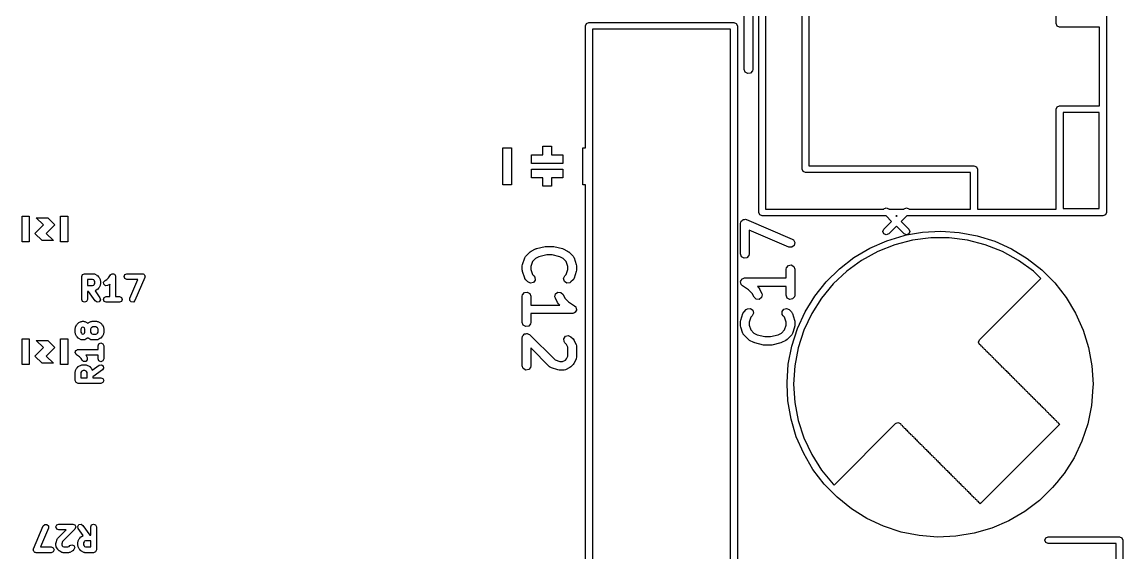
# Model space of a CAD drawing. Extents: x 99.7 to 144.3, y -109.9 to -50.
# Drawn here: x 125.05 to 144.34, y -80.37 to -71.07 of the extents above; entities that cross this region are included whole.
import ezdxf

# ---------------------------------------------------------------- set-up
doc = ezdxf.new("R2010")
doc.units = 0
doc.layers.add('BLACK', color=7, linetype='CONTINUOUS')

msp = doc.modelspace()

# ---------------------------------------------------------------- linework, layer by layer
at = {"layer": 'BLACK', "linetype": 'CONTINUOUS'}
for p, q in [((137.955, -74.41), (137.955, -61.79)), ((138.075, -61.85), (138.075, -74.35)), ((144.045, -61.79), (144.045, -74.41)), ((138.715, -73.65), (138.715, -62.55)), ((138.835, -62.61), (138.835, -73.59)), ((143.165, -71.1), (143.165, -65.1)), ((137.699, -71.902), (137.699, -70.961)), ((137.849, -70.886), (137.849, -71.902)), ((134.92, -71.14), (134.938, -71.0976)), ((134.92, -73.275), (134.92, -71.14)), ((134.938, -71.0976), (134.98, -71.08)), ((134.98, -71.08), (137.52, -71.08)), ((137.52, -71.08), (137.562, -71.0976)), ((137.562, -71.0976), (137.58, -71.14)), ((137.58, -71.14), (137.58, -91.46)), ((143.183, -71.1424), (143.165, -71.1)), ((143.225, -71.16), (143.183, -71.1424)), ((143.925, -71.16), (143.225, -71.16)), ((143.925, -72.54), (143.925, -71.16)), ((135.04, -71.2), (135.04, -91.4)), ((137.46, -71.2), (135.04, -71.2)), ((137.46, -91.4), (137.46, -71.2)), ((137.717, -71.9502), (137.699, -71.902)), ((137.844, -71.9277), (137.812, -71.967)), ((137.849, -71.902), (137.844, -71.9277)), ((137.761, -71.9759), (137.717, -71.9502)), ((137.812, -71.967), (137.761, -71.9759)), ((143.165, -72.6), (143.183, -72.5576)), ((143.165, -74.35), (143.165, -72.6)), ((143.183, -72.5576), (143.225, -72.54)), ((143.225, -72.54), (143.925, -72.54)), ((143.285, -72.66), (143.285, -74.34)), ((143.915, -72.66), (143.285, -72.66)), ((143.915, -74.34), (143.915, -72.66)), ((133.475, -73.925), (133.475, -73.275)), ((133.475, -73.275), (133.625, -73.275)), ((133.625, -73.275), (133.625, -73.925)), ((134.175, -73.4), (134.175, -73.25)), ((134.175, -73.25), (134.325, -73.25)), ((134.325, -73.25), (134.325, -73.4)), ((134.875, -73.925), (134.875, -73.275)), ((134.875, -73.275), (134.92, -73.275)), ((133.975, -73.55), (133.975, -73.4)), ((133.975, -73.4), (134.175, -73.4)), ((134.325, -73.4), (134.525, -73.4)), ((134.525, -73.4), (134.525, -73.55)), ((134.525, -73.55), (133.975, -73.55)), ((133.975, -73.8), (133.975, -73.65)), ((133.975, -73.65), (134.525, -73.65)), ((134.525, -73.65), (134.525, -73.8)), ((138.733, -73.6924), (138.715, -73.65)), ((138.835, -73.59), (141.725, -73.59)), ((141.725, -73.59), (141.767, -73.6076)), ((141.767, -73.6076), (141.785, -73.65)), ((141.785, -73.65), (141.785, -74.35)), ((134.175, -73.8), (133.975, -73.8)), ((134.175, -73.95), (134.175, -73.8)), ((134.525, -73.8), (134.325, -73.8)), ((134.325, -73.8), (134.325, -73.95)), ((138.775, -73.71), (138.733, -73.6924)), ((141.665, -73.71), (138.775, -73.71)), ((141.665, -74.35), (141.665, -73.71)), ((133.625, -73.925), (133.475, -73.925)), ((134.325, -73.95), (134.175, -73.95)), ((134.92, -73.925), (134.875, -73.925)), ((134.92, -88.775), (134.92, -73.925)), ((137.973, -74.4524), (137.955, -74.41)), ((138.075, -74.35), (140.146, -74.35)), ((140.146, -74.35), (140.147, -74.3471)), ((140.147, -74.3471), (140.189, -74.3295)), ((140.189, -74.3295), (140.232, -74.3471)), ((140.232, -74.3471), (140.235, -74.35)), ((140.235, -74.35), (140.498, -74.35)), ((140.498, -74.35), (140.501, -74.3471)), ((140.501, -74.3471), (140.543, -74.3295)), ((140.543, -74.3295), (140.585, -74.3471)), ((140.585, -74.3471), (140.587, -74.35)), ((140.587, -74.35), (141.665, -74.35)), ((141.785, -74.35), (143.165, -74.35)), ((143.285, -74.34), (143.915, -74.34)), ((144.045, -74.41), (144.027, -74.4524)), ((125.05, -74.925), (125.05, -74.475)), ((125.05, -74.475), (125.175, -74.475)), ((125.175, -74.475), (125.175, -74.925)), ((125.275, -74.775), (125.425, -74.625)), ((125.425, -74.625), (125.3, -74.5)), ((125.3, -74.5), (125.5, -74.5)), ((125.625, -74.625), (125.475, -74.775)), ((125.5, -74.5), (125.625, -74.625)), ((125.725, -74.925), (125.725, -74.475)), ((125.725, -74.475), (125.85, -74.475)), ((125.85, -74.475), (125.85, -74.925)), ((137.637, -74.6024), (137.641, -74.5767)), ((137.637, -75.1357), (137.637, -74.6024)), ((137.641, -74.5767), (137.647, -74.5699)), ((137.647, -74.5699), (137.649, -74.5613)), ((137.649, -74.5613), (137.663, -74.5508)), ((137.663, -74.5508), (137.674, -74.5374)), ((137.674, -74.5374), (137.683, -74.5359)), ((137.683, -74.5359), (137.69, -74.5306)), ((137.69, -74.5306), (137.708, -74.5316)), ((137.708, -74.5316), (137.725, -74.5285)), ((137.725, -74.5285), (137.733, -74.533)), ((137.733, -74.533), (137.741, -74.5334)), ((137.741, -74.5334), (138.541, -74.8763)), ((138.015, -74.47), (137.973, -74.4524)), ((140.185, -74.47), (138.015, -74.47)), ((140.147, -74.7006), (140.281, -74.5663)), ((140.281, -74.5663), (140.185, -74.47)), ((140.355, -74.47), (140.366, -74.4814)), ((140.378, -74.47), (140.355, -74.47)), ((140.366, -74.4814), (140.378, -74.47)), ((140.547, -74.47), (140.451, -74.5663)), ((140.451, -74.5663), (140.585, -74.7006)), ((143.985, -74.47), (140.547, -74.47)), ((144.027, -74.4524), (143.985, -74.47)), ((125.4, -74.9), (125.275, -74.775)), ((125.475, -74.775), (125.6, -74.9)), ((138.482, -75.0142), (137.787, -74.7161)), ((137.787, -74.7161), (137.787, -75.1357)), ((140.129, -74.743), (140.147, -74.7006)), ((140.147, -74.7855), (140.129, -74.743)), ((140.189, -74.803), (140.147, -74.7855)), ((140.232, -74.7855), (140.189, -74.803)), ((140.196, -74.9038), (140.504, -74.8098)), ((140.366, -74.6511), (140.232, -74.7855)), ((140.501, -74.7855), (140.366, -74.6511)), ((140.543, -74.8029), (140.501, -74.7855)), ((140.504, -74.8098), (140.543, -74.8029)), ((140.544, -74.8028), (140.822, -74.7535)), ((140.585, -74.7855), (140.544, -74.8028)), ((140.585, -74.7006), (140.603, -74.743)), ((140.603, -74.743), (140.585, -74.7855)), ((140.822, -74.7535), (141.144, -74.7358)), ((141.144, -74.7358), (141.466, -74.7569)), ((141.466, -74.7569), (141.783, -74.8165)), ((141.783, -74.8165), (142.09, -74.9137)), ((125.175, -74.925), (125.05, -74.925)), ((125.6, -74.9), (125.4, -74.9)), ((125.85, -74.925), (125.725, -74.925)), ((134.06, -75.0427), (134.213, -75.0046)), ((134.213, -75.0046), (134.228, -75.0036)), ((134.228, -75.0036), (134.231, -75.0024)), ((134.231, -75.0024), (134.345, -75.0024)), ((134.345, -75.0024), (134.36, -75.005)), ((134.36, -75.005), (134.363, -75.0046)), ((134.363, -75.0046), (134.516, -75.0427)), ((138.534, -75.017), (138.482, -75.0142)), ((138.575, -74.9863), (138.534, -75.017)), ((138.541, -74.8763), (138.563, -74.8906)), ((138.563, -74.8906), (138.586, -74.9364)), ((138.586, -74.9364), (138.575, -74.9863)), ((139.901, -75.0342), (140.196, -74.9038)), ((140.337, -74.9762), (140.038, -75.0948)), ((140.649, -74.8961), (140.337, -74.9762)), ((140.969, -74.8557), (140.649, -74.8961)), ((141.291, -74.8557), (140.969, -74.8557)), ((141.61, -74.8961), (141.291, -74.8557)), ((141.922, -74.9762), (141.61, -74.8961)), ((142.222, -75.0948), (141.922, -74.9762)), ((142.09, -74.9137), (142.384, -75.0472)), ((133.817, -75.3203), (133.855, -75.206)), ((133.855, -75.206), (133.867, -75.1831)), ((133.867, -75.1831), (133.871, -75.1808)), ((133.871, -75.1808), (133.873, -75.1767)), ((133.873, -75.1767), (133.949, -75.1005)), ((133.949, -75.1005), (133.968, -75.0877)), ((133.968, -75.0877), (133.969, -75.0865)), ((133.969, -75.0865), (134.045, -75.0484)), ((134.045, -75.0484), (134.057, -75.0447)), ((134.105, -75.1862), (134.047, -75.2152)), ((134.057, -75.0447), (134.06, -75.0427)), ((134.24, -75.1524), (134.105, -75.1862)), ((134.336, -75.1524), (134.24, -75.1524)), ((134.471, -75.1862), (134.336, -75.1524)), ((134.529, -75.2152), (134.471, -75.1862)), ((134.516, -75.0427), (134.528, -75.048)), ((134.528, -75.048), (134.531, -75.0484)), ((134.531, -75.0484), (134.607, -75.0865)), ((134.607, -75.0865), (134.625, -75.0998)), ((134.625, -75.0998), (134.627, -75.1005)), ((134.627, -75.1005), (134.703, -75.1767)), ((134.703, -75.1767), (134.718, -75.1981)), ((134.718, -75.1981), (134.718, -75.2025)), ((134.718, -75.2025), (134.721, -75.206)), ((134.721, -75.206), (134.759, -75.3203)), ((137.654, -75.1839), (137.637, -75.1357)), ((137.699, -75.2096), (137.654, -75.1839)), ((137.749, -75.2007), (137.699, -75.2096)), ((137.782, -75.1614), (137.749, -75.2007)), ((137.787, -75.1357), (137.782, -75.1614)), ((139.368, -75.3962), (139.623, -75.1992)), ((139.623, -75.1992), (139.901, -75.0342)), ((140.038, -75.0948), (139.755, -75.25)), ((142.504, -75.25), (142.222, -75.0948)), ((142.384, -75.0472), (142.659, -75.2151)), ((133.813, -75.344), (133.817, -75.322)), ((133.813, -75.4202), (133.813, -75.344)), ((133.817, -75.322), (133.817, -75.3203)), ((133.992, -75.2703), (133.963, -75.3562)), ((133.963, -75.3562), (133.963, -75.4081)), ((134.047, -75.2152), (133.992, -75.2703)), ((134.584, -75.2703), (134.529, -75.2152)), ((134.613, -75.3562), (134.584, -75.2703)), ((134.613, -75.4081), (134.613, -75.3562)), ((134.759, -75.3203), (134.763, -75.3425)), ((134.763, -75.3425), (134.763, -75.344)), ((134.763, -75.344), (134.763, -75.4202)), ((138.437, -75.4024), (138.441, -75.3767)), ((138.437, -75.556), (138.437, -75.4024)), ((138.441, -75.3767), (138.474, -75.3374)), ((138.474, -75.3374), (138.525, -75.3285)), ((138.525, -75.3285), (138.569, -75.3542)), ((138.569, -75.3542), (138.587, -75.4024)), ((138.587, -75.4024), (138.587, -75.8595)), ((139.138, -75.6225), (139.368, -75.3962)), ((139.755, -75.25), (139.495, -75.4393)), ((142.765, -75.4393), (142.504, -75.25)), ((142.659, -75.2151), (142.913, -75.4148)), ((126.095, -75.531), (126.11, -75.4956)), ((126.095, -75.931), (126.095, -75.531)), ((126.11, -75.4956), (126.145, -75.481)), ((126.145, -75.481), (126.298, -75.481)), ((126.195, -75.581), (126.195, -75.6905)), ((126.286, -75.581), (126.195, -75.581)), ((126.306, -75.5911), (126.286, -75.581)), ((126.298, -75.481), (126.308, -75.4854)), ((126.314, -75.5987), (126.306, -75.5911)), ((126.308, -75.4854), (126.32, -75.4862)), ((126.32, -75.4862), (126.358, -75.5053)), ((126.358, -75.5053), (126.363, -75.5115)), ((126.363, -75.5115), (126.371, -75.5146)), ((126.371, -75.5146), (126.39, -75.5337)), ((126.39, -75.5337), (126.393, -75.5413)), ((126.393, -75.5413), (126.399, -75.5467)), ((126.399, -75.5467), (126.419, -75.5848)), ((126.419, -75.5848), (126.419, -75.5964)), ((126.419, -75.5964), (126.424, -75.6071)), ((126.504, -75.6005), (126.535, -75.5851)), ((126.535, -75.5851), (126.564, -75.5562)), ((126.564, -75.5562), (126.599, -75.5032)), ((126.599, -75.5032), (126.603, -75.5004)), ((126.603, -75.5004), (126.605, -75.4956)), ((126.605, -75.4956), (126.619, -75.49)), ((126.619, -75.49), (126.631, -75.4819)), ((126.631, -75.4819), (126.636, -75.4829)), ((126.636, -75.4829), (126.64, -75.481)), ((126.64, -75.481), (126.654, -75.4865)), ((126.654, -75.4865), (126.668, -75.4893)), ((126.668, -75.4893), (126.671, -75.4936)), ((126.671, -75.4936), (126.676, -75.4956)), ((126.676, -75.4956), (126.681, -75.509)), ((126.681, -75.509), (126.69, -75.5211)), ((126.69, -75.5211), (126.689, -75.5262)), ((126.689, -75.5262), (126.69, -75.531)), ((126.69, -75.531), (126.69, -75.881)), ((126.838, -75.531), (126.853, -75.4956)), ((126.853, -75.5663), (126.838, -75.531)), ((126.853, -75.4956), (126.888, -75.481)), ((126.888, -75.581), (126.853, -75.5663)), ((126.888, -75.481), (127.155, -75.481)), ((127.079, -75.581), (126.888, -75.581)), ((126.937, -75.9113), (127.079, -75.581)), ((127.201, -75.5506), (127.029, -75.9506)), ((127.155, -75.481), (127.164, -75.4849)), ((127.164, -75.4849), (127.174, -75.485)), ((127.174, -75.485), (127.181, -75.4919)), ((127.181, -75.4919), (127.19, -75.4956)), ((127.19, -75.4956), (127.194, -75.5051)), ((127.194, -75.5051), (127.201, -75.5124)), ((127.201, -75.5124), (127.201, -75.522)), ((127.201, -75.522), (127.205, -75.531)), ((127.205, -75.531), (127.201, -75.5404)), ((127.201, -75.5404), (127.201, -75.5506)), ((133.814, -75.4218), (133.813, -75.4202)), ((133.817, -75.444), (133.814, -75.4218)), ((133.855, -75.5582), (133.817, -75.444)), ((133.858, -75.5618), (133.855, -75.5582)), ((133.858, -75.5662), (133.858, -75.5618)), ((133.873, -75.5876), (133.858, -75.5662)), ((133.911, -75.6257), (133.873, -75.5876)), ((133.963, -75.4081), (133.992, -75.494)), ((133.992, -75.494), (134.017, -75.5196)), ((134.037, -75.592), (134.007, -75.6341)), ((134.017, -75.5196), (134.032, -75.5409)), ((134.032, -75.5409), (134.037, -75.592)), ((134.537, -75.5661), (134.559, -75.5196)), ((134.55, -75.6156), (134.537, -75.5661)), ((134.559, -75.5196), (134.584, -75.494)), ((134.584, -75.494), (134.613, -75.4081)), ((134.703, -75.5876), (134.665, -75.6257)), ((134.705, -75.5835), (134.703, -75.5876)), ((134.709, -75.5811), (134.705, -75.5835)), ((134.721, -75.5582), (134.709, -75.5811)), ((134.759, -75.444), (134.721, -75.5582)), ((134.763, -75.4202), (134.759, -75.4423)), ((134.759, -75.4423), (134.759, -75.444)), ((137.649, -75.5991), (137.658, -75.5791)), ((137.658, -75.5791), (137.662, -75.5772)), ((137.662, -75.5772), (137.664, -75.5735)), ((137.664, -75.5735), (137.684, -75.5661)), ((137.684, -75.5661), (137.704, -75.5564)), ((137.704, -75.5564), (137.708, -75.5574)), ((137.708, -75.5574), (137.712, -75.556)), ((137.712, -75.556), (138.437, -75.556)), ((139.495, -75.4393), (139.26, -75.6598)), ((141.823, -76.6379), (142.897, -75.5636)), ((142.897, -75.5636), (142.765, -75.4393)), ((142.913, -75.4148), (143.14, -75.6434)), ((126.195, -75.6905), (126.286, -75.6905)), ((126.286, -75.6905), (126.306, -75.6803)), ((126.306, -75.6803), (126.314, -75.6728)), ((126.324, -75.6189), (126.314, -75.5987)), ((126.314, -75.6728), (126.324, -75.6525)), ((126.324, -75.6525), (126.324, -75.6189)), ((126.358, -75.7661), (126.329, -75.7804)), ((126.329, -75.7804), (126.415, -75.9023)), ((126.363, -75.7599), (126.358, -75.7661)), ((126.371, -75.7568), (126.363, -75.7599)), ((126.39, -75.7377), (126.371, -75.7568)), ((126.393, -75.7301), (126.39, -75.7377)), ((126.399, -75.7247), (126.393, -75.7301)), ((126.419, -75.6866), (126.399, -75.7247)), ((126.424, -75.6643), (126.419, -75.675)), ((126.419, -75.675), (126.419, -75.6866)), ((126.424, -75.6071), (126.424, -75.6643)), ((126.479, -75.6294), (126.504, -75.6005)), ((126.481, -75.6676), (126.479, -75.6294)), ((126.51, -75.6927), (126.481, -75.6676)), ((126.549, -75.69), (126.51, -75.6927)), ((126.587, -75.6709), (126.549, -75.69)), ((126.59, -75.6665), (126.587, -75.6709)), ((126.59, -75.881), (126.59, -75.6665)), ((133.958, -75.6473), (133.911, -75.6257)), ((134.007, -75.6341), (133.958, -75.6473)), ((134.592, -75.6451), (134.55, -75.6156)), ((134.644, -75.6406), (134.592, -75.6451)), ((134.665, -75.6257), (134.644, -75.6406)), ((137.637, -75.6261), (137.639, -75.6222)), ((137.643, -75.647), (137.637, -75.6261)), ((137.638, -75.6179), (137.649, -75.5991)), ((137.639, -75.6222), (137.638, -75.6179)), ((137.647, -75.6685), (137.643, -75.647)), ((137.65, -75.6712), (137.647, -75.6685)), ((137.651, -75.6754), (137.65, -75.6712)), ((137.67, -75.6934), (137.651, -75.6754)), ((137.778, -75.7654), (137.67, -75.6934)), ((137.841, -75.8278), (137.778, -75.7654)), ((138.437, -75.706), (137.931, -75.706)), ((137.931, -75.706), (137.955, -75.7303)), ((137.955, -75.7303), (137.968, -75.7487)), ((137.968, -75.7487), (137.969, -75.7498)), ((137.969, -75.7498), (138.008, -75.826)), ((138.437, -75.8595), (138.437, -75.706)), ((138.937, -75.8747), (139.138, -75.6225)), ((139.26, -75.6598), (139.055, -75.908)), ((143.14, -75.6434), (143.338, -75.8978)), ((126.11, -75.9663), (126.095, -75.931)), ((126.145, -75.981), (126.11, -75.9663)), ((126.181, -75.9663), (126.145, -75.981)), ((126.195, -75.931), (126.181, -75.9663)), ((126.214, -75.7905), (126.195, -75.7905)), ((126.195, -75.7905), (126.195, -75.931)), ((126.333, -75.9596), (126.214, -75.7905)), ((126.365, -75.9802), (126.333, -75.9596)), ((126.402, -75.9719), (126.365, -75.9802)), ((126.423, -75.9396), (126.402, -75.9719)), ((126.415, -75.9023), (126.423, -75.9396)), ((126.476, -75.931), (126.491, -75.8956)), ((126.491, -75.9663), (126.476, -75.931)), ((126.491, -75.8956), (126.526, -75.881)), ((126.526, -75.981), (126.491, -75.9663)), ((126.526, -75.881), (126.59, -75.881)), ((126.755, -75.981), (126.526, -75.981)), ((126.69, -75.881), (126.755, -75.881)), ((126.755, -75.881), (126.79, -75.8956)), ((126.79, -75.9663), (126.755, -75.981)), ((126.79, -75.8956), (126.805, -75.931)), ((126.805, -75.931), (126.79, -75.9663)), ((126.937, -75.9495), (126.937, -75.9113)), ((126.964, -75.9769), (126.937, -75.9495)), ((127.002, -75.9774), (126.964, -75.9769)), ((127.029, -75.9506), (127.002, -75.9774)), ((133.813, -75.8774), (133.818, -75.8517)), ((133.813, -76.3345), (133.813, -75.8774)), ((133.818, -75.8517), (133.851, -75.8124)), ((133.851, -75.8124), (133.901, -75.8035)), ((133.901, -75.8035), (133.946, -75.8292)), ((133.946, -75.8292), (133.963, -75.8774)), ((133.963, -75.8774), (133.963, -76.031)), ((134.385, -75.886), (134.397, -75.8361)), ((134.392, -75.9109), (134.385, -75.886)), ((134.431, -75.9871), (134.392, -75.9109)), ((134.397, -75.8361), (134.438, -75.8055)), ((134.438, -75.8055), (134.489, -75.8086)), ((134.489, -75.8086), (134.527, -75.8438)), ((134.527, -75.8438), (134.559, -75.9091)), ((134.559, -75.9091), (134.622, -75.9715)), ((134.622, -75.9715), (134.73, -76.0435)), ((137.873, -75.8931), (137.841, -75.8278)), ((137.911, -75.9283), (137.873, -75.8931)), ((137.962, -75.9314), (137.911, -75.9283)), ((138.003, -75.9008), (137.962, -75.9314)), ((138.015, -75.8509), (138.003, -75.9008)), ((138.008, -75.826), (138.015, -75.8509)), ((138.454, -75.9077), (138.437, -75.8595)), ((138.499, -75.9334), (138.454, -75.9077)), ((138.549, -75.9245), (138.499, -75.9334)), ((138.582, -75.8852), (138.549, -75.9245)), ((138.587, -75.8595), (138.582, -75.8852)), ((138.768, -76.1493), (138.937, -75.8747)), ((139.055, -75.908), (138.882, -76.18)), ((143.338, -75.8978), (143.505, -76.1741)), ((133.963, -76.031), (134.469, -76.031)), ((134.432, -75.9882), (134.431, -75.9871)), ((134.445, -76.0066), (134.432, -75.9882)), ((134.469, -76.031), (134.445, -76.0066)), ((134.716, -76.1708), (134.696, -76.1805)), ((134.736, -76.1634), (134.716, -76.1708)), ((134.73, -76.0435), (134.749, -76.0615)), ((134.738, -76.1597), (134.736, -76.1634)), ((134.742, -76.1578), (134.738, -76.1597)), ((134.751, -76.1378), (134.742, -76.1578)), ((134.749, -76.0615), (134.75, -76.0657)), ((134.75, -76.0657), (134.753, -76.0685)), ((134.762, -76.119), (134.751, -76.1378)), ((134.753, -76.0685), (134.757, -76.0899)), ((134.757, -76.0899), (134.763, -76.1108)), ((134.763, -76.1108), (134.761, -76.1147)), ((134.761, -76.1147), (134.762, -76.119)), ((137.679, -76.1787), (137.691, -76.1558)), ((137.691, -76.1558), (137.695, -76.1534)), ((137.695, -76.1534), (137.697, -76.1493)), ((137.697, -76.1493), (137.735, -76.1113)), ((137.735, -76.1113), (137.756, -76.0963)), ((137.756, -76.0963), (137.808, -76.0918)), ((137.808, -76.0918), (137.85, -76.1213)), ((137.863, -76.1708), (137.841, -76.2173)), ((137.85, -76.1213), (137.863, -76.1708)), ((138.363, -76.1449), (138.393, -76.1028)), ((138.368, -76.196), (138.363, -76.1449)), ((138.393, -76.1028), (138.442, -76.0896)), ((138.442, -76.0896), (138.489, -76.1113)), ((138.489, -76.1113), (138.527, -76.1493)), ((138.527, -76.1493), (138.542, -76.1707)), ((138.542, -76.1707), (138.542, -76.1752)), ((138.542, -76.1752), (138.545, -76.1787)), ((138.633, -76.4422), (138.768, -76.1493)), ((143.505, -76.1741), (143.637, -76.4684)), ((126.011, -76.3746), (126.015, -76.367)), ((126.015, -76.367), (126.034, -76.348)), ((126.034, -76.348), (126.041, -76.3448)), ((126.041, -76.3448), (126.047, -76.3386)), ((126.047, -76.3386), (126.085, -76.3196)), ((126.085, -76.3196), (126.096, -76.3187)), ((126.096, -76.3187), (126.107, -76.3143)), ((126.107, -76.3143), (126.126, -76.3143)), ((126.126, -76.3143), (126.137, -76.3187)), ((126.137, -76.3187), (126.149, -76.3196)), ((126.149, -76.3196), (126.187, -76.3386)), ((126.187, -76.3386), (126.192, -76.3448)), ((126.192, -76.3448), (126.2, -76.348)), ((126.2, -76.348), (126.202, -76.3507)), ((126.202, -76.3507), (126.205, -76.348)), ((126.205, -76.348), (126.213, -76.3448)), ((126.213, -76.3448), (126.218, -76.3386)), ((126.218, -76.3386), (126.256, -76.3196)), ((126.256, -76.3196), (126.268, -76.3187)), ((126.268, -76.3187), (126.279, -76.3143)), ((126.279, -76.3143), (126.355, -76.3143)), ((126.355, -76.3143), (126.366, -76.3187)), ((126.366, -76.3187), (126.377, -76.3196)), ((126.377, -76.3196), (126.415, -76.3386)), ((126.415, -76.3386), (126.421, -76.3448)), ((126.421, -76.3448), (126.428, -76.348)), ((126.428, -76.348), (126.447, -76.367)), ((126.447, -76.367), (126.45, -76.3746)), ((133.831, -76.3827), (133.813, -76.3345)), ((133.959, -76.3602), (133.926, -76.3995)), ((133.963, -76.3345), (133.959, -76.3602)), ((134.688, -76.181), (133.963, -76.181)), ((133.963, -76.181), (133.963, -76.3345)), ((134.692, -76.1795), (134.688, -76.181)), ((134.696, -76.1805), (134.692, -76.1795)), ((137.637, -76.3167), (137.641, -76.2946)), ((137.637, -76.3929), (137.637, -76.3167)), ((137.641, -76.2929), (137.679, -76.1787)), ((137.641, -76.2946), (137.641, -76.2929)), ((137.816, -76.2429), (137.787, -76.3288)), ((137.787, -76.3288), (137.787, -76.3807)), ((137.841, -76.2173), (137.816, -76.2429)), ((138.383, -76.2173), (138.368, -76.196)), ((138.408, -76.2429), (138.383, -76.2173)), ((138.437, -76.3288), (138.408, -76.2429)), ((138.437, -76.3807), (138.437, -76.3288)), ((138.545, -76.1787), (138.583, -76.2929)), ((138.583, -76.2929), (138.586, -76.3151)), ((138.586, -76.3151), (138.587, -76.3167)), ((138.587, -76.3167), (138.587, -76.3929)), ((138.882, -76.18), (138.745, -76.4715)), ((125.981, -76.4405), (125.985, -76.4297)), ((125.981, -76.5167), (125.981, -76.4405)), ((125.985, -76.5274), (125.981, -76.5167)), ((125.985, -76.4297), (125.986, -76.4181)), ((125.986, -76.539), (125.985, -76.5274)), ((125.986, -76.4181), (126.005, -76.38)), ((126.005, -76.5771), (125.986, -76.539)), ((126.005, -76.38), (126.011, -76.3746)), ((126.091, -76.432), (126.081, -76.4523)), ((126.081, -76.4523), (126.081, -76.5049)), ((126.081, -76.5049), (126.091, -76.5251)), ((126.099, -76.4244), (126.091, -76.432)), ((126.091, -76.5251), (126.099, -76.5327)), ((126.117, -76.4154), (126.099, -76.4244)), ((126.099, -76.5327), (126.117, -76.5417)), ((126.135, -76.4244), (126.117, -76.4154)), ((126.117, -76.5417), (126.135, -76.5327)), ((126.142, -76.432), (126.135, -76.4244)), ((126.135, -76.5327), (126.142, -76.5251)), ((126.152, -76.4523), (126.142, -76.432)), ((126.142, -76.5251), (126.152, -76.5049)), ((126.152, -76.5049), (126.152, -76.4523)), ((126.263, -76.432), (126.252, -76.4523)), ((126.252, -76.4523), (126.252, -76.5049)), ((126.252, -76.5049), (126.263, -76.5251)), ((126.27, -76.4244), (126.263, -76.432)), ((126.263, -76.5251), (126.27, -76.5327)), ((126.29, -76.4143), (126.27, -76.4244)), ((126.27, -76.5327), (126.29, -76.5429)), ((126.343, -76.4143), (126.29, -76.4143)), ((126.29, -76.5429), (126.343, -76.5429)), ((126.363, -76.4244), (126.343, -76.4143)), ((126.343, -76.5429), (126.363, -76.5327)), ((126.371, -76.432), (126.363, -76.4244)), ((126.363, -76.5327), (126.371, -76.5251)), ((126.381, -76.4523), (126.371, -76.432)), ((126.371, -76.5251), (126.381, -76.5049)), ((126.381, -76.5049), (126.381, -76.4523)), ((126.45, -76.3746), (126.457, -76.38)), ((126.457, -76.38), (126.476, -76.4181)), ((126.476, -76.539), (126.457, -76.5771)), ((126.476, -76.4181), (126.476, -76.4297)), ((126.476, -76.4297), (126.481, -76.4405)), ((126.481, -76.5167), (126.476, -76.5274)), ((126.476, -76.5274), (126.476, -76.539)), ((126.481, -76.4405), (126.481, -76.5167)), ((133.818, -76.5755), (133.832, -76.5582)), ((133.875, -76.4084), (133.831, -76.3827)), ((133.832, -76.5582), (133.845, -76.5398)), ((133.845, -76.5398), (133.848, -76.5389)), ((133.848, -76.5389), (133.851, -76.5362)), ((133.851, -76.5362), (133.873, -76.5323)), ((133.873, -76.5323), (133.895, -76.5265)), ((133.926, -76.3995), (133.875, -76.4084)), ((133.895, -76.5265), (133.898, -76.5279)), ((133.898, -76.5279), (133.901, -76.5273)), ((133.901, -76.5273), (133.921, -76.5386)), ((133.921, -76.5386), (133.941, -76.5482)), ((133.941, -76.5482), (134.386, -76.9928)), ((137.637, -76.3944), (137.637, -76.3929)), ((137.641, -76.4166), (137.637, -76.3944)), ((137.679, -76.5309), (137.641, -76.4166)), ((137.682, -76.5344), (137.679, -76.5309)), ((137.682, -76.5388), (137.682, -76.5344)), ((137.697, -76.5602), (137.682, -76.5388)), ((137.773, -76.6364), (137.697, -76.5602)), ((137.787, -76.3807), (137.816, -76.4666)), ((137.816, -76.4666), (137.871, -76.5217)), ((137.871, -76.5217), (137.929, -76.5507)), ((137.929, -76.5507), (138.064, -76.5845)), ((138.16, -76.5845), (138.295, -76.5507)), ((138.295, -76.5507), (138.353, -76.5217)), ((138.353, -76.5217), (138.408, -76.4666)), ((138.408, -76.4666), (138.437, -76.3807)), ((138.527, -76.5602), (138.451, -76.6364)), ((138.529, -76.5561), (138.527, -76.5602)), ((138.533, -76.5538), (138.529, -76.5561)), ((138.545, -76.5309), (138.533, -76.5538)), ((138.534, -76.7493), (138.633, -76.4422)), ((138.583, -76.4166), (138.545, -76.5309)), ((138.587, -76.3929), (138.583, -76.4149)), ((138.583, -76.4149), (138.583, -76.4166)), ((138.745, -76.4715), (138.645, -76.7778)), ((143.637, -76.4684), (143.732, -76.7765)), ((125.05, -77.075), (125.05, -76.625)), ((125.05, -76.625), (125.175, -76.625)), ((125.175, -76.625), (125.175, -77.075)), ((125.425, -76.775), (125.3, -76.65)), ((125.3, -76.65), (125.5, -76.65)), ((125.5, -76.65), (125.625, -76.775)), ((125.725, -77.075), (125.725, -76.625)), ((125.725, -76.625), (125.85, -76.625)), ((125.85, -76.625), (125.85, -77.075)), ((126.011, -76.5825), (126.005, -76.5771)), ((126.015, -76.5901), (126.011, -76.5825)), ((126.034, -76.6092), (126.015, -76.5901)), ((126.041, -76.6123), (126.034, -76.6092)), ((126.047, -76.6185), (126.041, -76.6123)), ((126.085, -76.6376), (126.047, -76.6185)), ((126.096, -76.6384), (126.085, -76.6376)), ((126.107, -76.6429), (126.096, -76.6384)), ((126.126, -76.6429), (126.107, -76.6429)), ((126.137, -76.6384), (126.126, -76.6429)), ((126.149, -76.6376), (126.137, -76.6384)), ((126.187, -76.6185), (126.149, -76.6376)), ((126.192, -76.6123), (126.187, -76.6185)), ((126.2, -76.6092), (126.192, -76.6123)), ((126.202, -76.6064), (126.2, -76.6092)), ((126.205, -76.6092), (126.202, -76.6064)), ((126.213, -76.6123), (126.205, -76.6092)), ((126.218, -76.6185), (126.213, -76.6123)), ((126.256, -76.6376), (126.218, -76.6185)), ((126.268, -76.6384), (126.256, -76.6376)), ((126.279, -76.6429), (126.268, -76.6384)), ((126.355, -76.6429), (126.279, -76.6429)), ((126.366, -76.6384), (126.355, -76.6429)), ((126.377, -76.6376), (126.366, -76.6384)), ((126.415, -76.6185), (126.377, -76.6376)), ((126.381, -76.7452), (126.396, -76.7099)), ((126.381, -76.8095), (126.381, -76.7452)), ((126.396, -76.7099), (126.431, -76.6952)), ((126.421, -76.6123), (126.415, -76.6185)), ((126.428, -76.6092), (126.421, -76.6123)), ((126.447, -76.5901), (126.428, -76.6092)), ((126.431, -76.6952), (126.466, -76.7099)), ((126.45, -76.5825), (126.447, -76.5901)), ((126.457, -76.5771), (126.45, -76.5825)), ((126.466, -76.7099), (126.481, -76.7452)), ((126.481, -76.7452), (126.481, -76.9738)), ((133.813, -76.6012), (133.816, -76.5851)), ((133.813, -77.0964), (133.813, -76.6012)), ((133.816, -76.5818), (133.817, -76.5801)), ((133.816, -76.5851), (133.816, -76.5818)), ((133.817, -76.5801), (133.818, -76.5755)), ((134.539, -76.6199), (134.569, -76.5778)), ((134.544, -76.671), (134.539, -76.6199)), ((134.559, -76.6923), (134.544, -76.671)), ((134.588, -76.7218), (134.559, -76.6923)), ((134.569, -76.5778), (134.618, -76.5646)), ((134.613, -76.7713), (134.588, -76.7218)), ((134.618, -76.5646), (134.665, -76.5863)), ((134.665, -76.5863), (134.703, -76.6243)), ((134.703, -76.6243), (134.716, -76.6427)), ((134.716, -76.6427), (134.717, -76.6438)), ((134.717, -76.6438), (134.755, -76.72)), ((134.755, -76.72), (134.763, -76.745)), ((134.763, -76.745), (134.762, -76.7494)), ((134.762, -76.7494), (134.763, -76.7536)), ((134.763, -76.7536), (134.763, -76.944)), ((137.775, -76.6371), (137.773, -76.6364)), ((137.793, -76.6504), (137.775, -76.6371)), ((137.869, -76.6885), (137.793, -76.6504)), ((137.872, -76.6889), (137.869, -76.6885)), ((137.884, -76.6942), (137.872, -76.6889)), ((138.037, -76.7323), (137.884, -76.6942)), ((138.04, -76.7319), (138.037, -76.7323)), ((138.055, -76.7345), (138.04, -76.7319)), ((138.169, -76.7345), (138.055, -76.7345)), ((138.064, -76.5845), (138.16, -76.5845)), ((138.172, -76.7333), (138.169, -76.7345)), ((138.187, -76.7323), (138.172, -76.7333)), ((138.34, -76.6942), (138.187, -76.7323)), ((138.343, -76.6922), (138.34, -76.6942)), ((138.355, -76.6885), (138.343, -76.6922)), ((138.431, -76.6504), (138.355, -76.6885)), ((138.432, -76.6492), (138.431, -76.6504)), ((138.451, -76.6364), (138.432, -76.6492)), ((138.473, -77.0659), (138.534, -76.7493)), ((141.805, -76.6804), (141.823, -76.6379)), ((141.823, -76.7228), (141.805, -76.6804)), ((141.843, -76.7311), (141.823, -76.7228)), ((141.851, -76.7511), (141.843, -76.7311)), ((141.871, -76.7593), (141.851, -76.7511)), ((125.275, -76.925), (125.425, -76.775)), ((125.4, -77.05), (125.275, -76.925)), ((125.625, -76.775), (125.475, -76.925)), ((125.475, -76.925), (125.6, -77.05)), ((125.981, -76.8595), (125.987, -76.8461)), ((125.983, -76.8643), (125.981, -76.8595)), ((125.982, -76.8693), (125.983, -76.8643)), ((125.99, -76.8814), (125.982, -76.8693)), ((125.987, -76.8461), (125.989, -76.8318)), ((125.989, -76.8318), (125.994, -76.8289)), ((125.996, -76.8949), (125.99, -76.8814)), ((125.994, -76.8289), (125.996, -76.8242)), ((125.996, -76.8242), (126.009, -76.8186)), ((126, -76.8968), (125.996, -76.8949)), ((126.003, -76.9011), (126, -76.8968)), ((126.056, -76.9365), (126.003, -76.9011)), ((126.009, -76.8186), (126.021, -76.8105)), ((126.021, -76.8105), (126.026, -76.8115)), ((126.026, -76.8115), (126.031, -76.8095)), ((126.031, -76.8095), (126.381, -76.8095)), ((126.085, -76.9653), (126.056, -76.9365)), ((126.381, -76.9095), (126.166, -76.9095)), ((126.166, -76.9095), (126.171, -76.9134)), ((126.171, -76.9134), (126.19, -76.9514)), ((126.381, -76.9738), (126.381, -76.9095)), ((134.292, -77.1114), (133.963, -76.7823)), ((133.963, -76.7823), (133.963, -77.0964)), ((134.588, -76.9758), (134.613, -76.9263)), ((134.613, -76.9263), (134.613, -76.7713)), ((134.763, -76.944), (134.759, -76.9697)), ((138.645, -76.7778), (138.585, -77.0943)), ((141.879, -76.7793), (141.871, -76.7593)), ((141.899, -76.7876), (141.879, -76.7793)), ((141.908, -76.8076), (141.899, -76.7876)), ((141.928, -76.8159), (141.908, -76.8076)), ((141.936, -76.8359), (141.928, -76.8159)), ((141.956, -76.8442), (141.936, -76.8359)), ((141.964, -76.8642), (141.956, -76.8442)), ((141.984, -76.8725), (141.964, -76.8642)), ((141.992, -76.8925), (141.984, -76.8725)), ((142.012, -76.9008), (141.992, -76.8925)), ((142.021, -76.9208), (142.012, -76.9008)), ((142.041, -76.9291), (142.021, -76.9208)), ((142.049, -76.9491), (142.041, -76.9291)), ((143.732, -76.7765), (143.79, -77.0938)), ((125.175, -77.075), (125.05, -77.075)), ((125.6, -77.05), (125.4, -77.05)), ((125.85, -77.075), (125.725, -77.075)), ((126.005, -77.1419), (126.011, -77.1365)), ((126.011, -77.1365), (126.015, -77.1289)), ((126.015, -77.1289), (126.034, -77.1099)), ((126.034, -77.1099), (126.041, -77.1067)), ((126.041, -77.1067), (126.047, -77.1005)), ((126.047, -77.1005), (126.085, -77.0815)), ((126.101, -76.9962), (126.085, -76.9653)), ((126.085, -77.0815), (126.096, -77.0806)), ((126.096, -77.0806), (126.107, -77.0762)), ((126.129, -77.0212), (126.101, -76.9962)), ((126.107, -77.0762), (126.164, -77.0762)), ((126.168, -77.0185), (126.129, -77.0212)), ((126.164, -77.0762), (126.175, -77.0806)), ((126.193, -76.9896), (126.168, -77.0185)), ((126.175, -77.0806), (126.187, -77.0815)), ((126.187, -77.0815), (126.225, -77.1005)), ((126.19, -76.9514), (126.193, -76.9896)), ((126.225, -77.1005), (126.23, -77.1067)), ((126.23, -77.1067), (126.238, -77.1099)), ((126.238, -77.1099), (126.257, -77.1289)), ((126.257, -77.1289), (126.26, -77.1365)), ((126.26, -77.1365), (126.266, -77.1419)), ((126.28, -77.1705), (126.402, -77.0852)), ((126.396, -77.0092), (126.381, -76.9738)), ((126.431, -77.0238), (126.396, -77.0092)), ((126.402, -77.0852), (126.44, -77.077)), ((126.466, -77.0092), (126.431, -77.0238)), ((126.44, -77.077), (126.472, -77.0975)), ((126.48, -77.1349), (126.46, -77.1672)), ((126.481, -76.9738), (126.466, -77.0092)), ((126.472, -77.0975), (126.48, -77.1349)), ((133.831, -77.1446), (133.813, -77.0964)), ((133.959, -77.1221), (133.926, -77.1614)), ((133.963, -77.0964), (133.959, -77.1221)), ((134.296, -77.1133), (134.292, -77.1114)), ((134.299, -77.1171), (134.296, -77.1133)), ((134.322, -77.1295), (134.299, -77.1171)), ((134.436, -77.1676), (134.322, -77.1295)), ((134.386, -76.9928), (134.472, -77.0214)), ((134.472, -77.0214), (134.518, -77.0214)), ((134.518, -77.0214), (134.567, -76.9967)), ((134.567, -76.9967), (134.588, -76.9758)), ((134.645, -77.1254), (134.569, -77.1635)), ((134.647, -77.1242), (134.645, -77.1254)), ((134.665, -77.1114), (134.647, -77.1242)), ((134.703, -77.0733), (134.665, -77.1114)), ((134.704, -77.0718), (134.703, -77.0733)), ((134.717, -77.0538), (134.704, -77.0718)), ((134.755, -76.9776), (134.717, -77.0538)), ((134.756, -76.9731), (134.755, -76.9776)), ((134.759, -76.9697), (134.756, -76.9731)), ((138.45, -77.3877), (138.473, -77.0659)), ((138.585, -77.0943), (138.565, -77.4157)), ((142.069, -76.9573), (142.049, -76.9491)), ((142.077, -76.9773), (142.069, -76.9573)), ((142.097, -76.9856), (142.077, -76.9773)), ((142.106, -77.0056), (142.097, -76.9856)), ((142.126, -77.0139), (142.106, -77.0056)), ((142.134, -77.0339), (142.126, -77.0139)), ((142.154, -77.0422), (142.134, -77.0339)), ((142.162, -77.0622), (142.154, -77.0422)), ((142.182, -77.0705), (142.162, -77.0622)), ((142.19, -77.0905), (142.182, -77.0705)), ((142.21, -77.0988), (142.19, -77.0905)), ((142.219, -77.1188), (142.21, -77.0988)), ((142.239, -77.127), (142.219, -77.1188)), ((142.247, -77.147), (142.239, -77.127)), ((143.79, -77.0938), (143.81, -77.4157)), ((125.981, -77.2024), (125.985, -77.1916)), ((125.981, -77.3548), (125.981, -77.2024)), ((125.985, -77.1916), (125.986, -77.18)), ((125.986, -77.18), (126.005, -77.1419)), ((126.091, -77.1939), (126.081, -77.2142)), ((126.081, -77.2142), (126.081, -77.3048)), ((126.081, -77.3048), (126.19, -77.3048)), ((126.099, -77.1863), (126.091, -77.1939)), ((126.119, -77.1762), (126.099, -77.1863)), ((126.152, -77.1762), (126.119, -77.1762)), ((126.173, -77.1863), (126.152, -77.1762)), ((126.18, -77.1939), (126.173, -77.1863)), ((126.19, -77.2142), (126.18, -77.1939)), ((126.19, -77.3048), (126.19, -77.2142)), ((126.266, -77.1419), (126.28, -77.1705)), ((126.46, -77.1672), (126.29, -77.2856)), ((126.29, -77.2856), (126.29, -77.3048)), ((126.29, -77.3048), (126.431, -77.3048)), ((126.431, -77.3048), (126.466, -77.3194)), ((126.466, -77.3194), (126.481, -77.3548)), ((133.875, -77.1703), (133.831, -77.1446)), ((133.926, -77.1614), (133.875, -77.1703)), ((134.437, -77.1675), (134.436, -77.1676)), ((134.46, -77.1714), (134.437, -77.1675)), ((134.536, -77.1714), (134.46, -77.1714)), ((134.54, -77.1699), (134.536, -77.1714)), ((134.544, -77.1709), (134.54, -77.1699)), ((134.569, -77.1635), (134.544, -77.1709)), ((142.267, -77.1553), (142.247, -77.147)), ((142.275, -77.1753), (142.267, -77.1553)), ((142.295, -77.1836), (142.275, -77.1753)), ((142.304, -77.2036), (142.295, -77.1836)), ((142.324, -77.2121), (142.304, -77.2036)), ((142.333, -77.2326), (142.324, -77.2121)), ((142.353, -77.2409), (142.333, -77.2326)), ((142.361, -77.2609), (142.353, -77.2409)), ((142.381, -77.2692), (142.361, -77.2609)), ((142.389, -77.2892), (142.381, -77.2692)), ((142.409, -77.2975), (142.389, -77.2892)), ((142.417, -77.3175), (142.409, -77.2975)), ((142.437, -77.3257), (142.417, -77.3175)), ((142.446, -77.3457), (142.437, -77.3257)), ((125.996, -77.3901), (125.981, -77.3548)), ((126.031, -77.4048), (125.996, -77.3901)), ((126.431, -77.4048), (126.031, -77.4048)), ((126.466, -77.3901), (126.431, -77.4048)), ((126.481, -77.3548), (126.466, -77.3901)), ((138.451, -77.4157), (138.45, -77.3877)), ((138.466, -77.7098), (138.451, -77.4157)), ((138.565, -77.4157), (138.585, -77.7372)), ((142.466, -77.354), (142.446, -77.3457)), ((142.474, -77.374), (142.466, -77.354)), ((142.494, -77.3823), (142.474, -77.374)), ((142.502, -77.4023), (142.494, -77.3823)), ((142.522, -77.4106), (142.502, -77.4023)), ((142.531, -77.4306), (142.522, -77.4106)), ((142.551, -77.4389), (142.531, -77.4306)), ((142.559, -77.4589), (142.551, -77.4389)), ((142.579, -77.4672), (142.559, -77.4589)), ((142.587, -77.4872), (142.579, -77.4672)), ((142.607, -77.4954), (142.587, -77.4872)), ((142.615, -77.5154), (142.607, -77.4954)), ((142.635, -77.5237), (142.615, -77.5154)), ((142.644, -77.5437), (142.635, -77.5237)), ((143.809, -77.4719), (143.783, -77.7934)), ((143.81, -77.4157), (143.809, -77.4719)), ((138.521, -78.0277), (138.466, -77.7098)), ((142.664, -77.552), (142.644, -77.5437)), ((142.672, -77.572), (142.664, -77.552)), ((142.692, -77.5803), (142.672, -77.572)), ((142.7, -77.6003), (142.692, -77.5803)), ((142.72, -77.6086), (142.7, -77.6003)), ((142.729, -77.6286), (142.72, -77.6086)), ((142.749, -77.6369), (142.729, -77.6286)), ((142.757, -77.6569), (142.749, -77.6369)), ((142.777, -77.6651), (142.757, -77.6569)), ((142.785, -77.6851), (142.777, -77.6651)), ((142.805, -77.6934), (142.785, -77.6851)), ((142.813, -77.7134), (142.805, -77.6934)), ((142.833, -77.7217), (142.813, -77.7134)), ((138.585, -77.7372), (138.645, -78.0536)), ((142.842, -77.7417), (142.833, -77.7217)), ((142.862, -77.75), (142.842, -77.7417)), ((142.87, -77.77), (142.862, -77.75)), ((142.89, -77.7783), (142.87, -77.77)), ((142.898, -77.7983), (142.89, -77.7783)), ((142.918, -77.8066), (142.898, -77.7983)), ((142.927, -77.8266), (142.918, -77.8066)), ((142.946, -77.8349), (142.927, -77.8266)), ((142.955, -77.8549), (142.946, -77.8349)), ((142.975, -77.8631), (142.955, -77.8549)), ((142.983, -77.8831), (142.975, -77.8631)), ((143.003, -77.8914), (142.983, -77.8831)), ((143.011, -77.9114), (143.003, -77.8914)), ((143.031, -77.9197), (143.011, -77.9114)), ((143.783, -77.7934), (143.718, -78.1094)), ((138.613, -78.3367), (138.521, -78.0277)), ((138.645, -78.0536), (138.745, -78.36)), ((140.352, -78.1087), (140.394, -78.0911)), ((140.394, -78.0911), (140.437, -78.1087)), ((143.04, -77.9397), (143.031, -77.9197)), ((143.06, -77.948), (143.04, -77.9397)), ((143.068, -77.968), (143.06, -77.948)), ((143.088, -77.9763), (143.068, -77.968)), ((143.096, -77.9963), (143.088, -77.9763)), ((143.116, -78.0046), (143.096, -77.9963)), ((143.124, -78.0246), (143.116, -78.0046)), ((143.144, -78.0328), (143.124, -78.0246)), ((143.153, -78.0528), (143.144, -78.0328)), ((143.173, -78.0611), (143.153, -78.0528)), ((143.181, -78.0811), (143.173, -78.0611)), ((143.201, -78.0894), (143.181, -78.0811)), ((143.209, -78.1094), (143.201, -78.0894)), ((139.275, -79.1857), (140.352, -78.1087)), ((140.437, -78.1087), (140.445, -78.1287)), ((140.445, -78.1287), (140.465, -78.137)), ((140.465, -78.137), (140.473, -78.157)), ((140.473, -78.157), (140.493, -78.1653)), ((140.493, -78.1653), (140.502, -78.1853)), ((140.502, -78.1853), (140.522, -78.1936)), ((140.522, -78.1936), (140.53, -78.2136)), ((140.53, -78.2136), (140.55, -78.2218)), ((140.55, -78.2218), (140.558, -78.2418)), ((140.558, -78.2418), (140.578, -78.2501)), ((140.578, -78.2501), (140.586, -78.2701)), ((140.586, -78.2701), (140.606, -78.2784)), ((140.606, -78.2784), (140.615, -78.2984)), ((141.832, -79.5153), (143.229, -78.1177)), ((143.229, -78.1177), (143.209, -78.1094)), ((143.718, -78.1094), (143.616, -78.4153)), ((138.742, -78.6324), (138.613, -78.3367)), ((138.745, -78.36), (138.882, -78.6515)), ((140.615, -78.2984), (140.635, -78.3067)), ((140.635, -78.3067), (140.643, -78.3267)), ((140.643, -78.3267), (140.663, -78.335)), ((140.663, -78.335), (140.671, -78.355)), ((140.671, -78.355), (140.691, -78.3633)), ((140.691, -78.3633), (140.7, -78.3833)), ((140.7, -78.3833), (140.72, -78.3915)), ((140.72, -78.3915), (140.728, -78.4115)), ((140.728, -78.4115), (140.748, -78.4198)), ((140.748, -78.4198), (140.756, -78.4398)), ((140.756, -78.4398), (140.776, -78.4481)), ((140.776, -78.4481), (140.784, -78.4681)), ((140.784, -78.4681), (140.804, -78.4764)), ((140.804, -78.4764), (140.813, -78.4964)), ((143.616, -78.4153), (143.478, -78.7068)), ((138.905, -78.9105), (138.742, -78.6324)), ((138.882, -78.6515), (139.055, -78.9234)), ((140.813, -78.4964), (140.833, -78.5047)), ((140.833, -78.5047), (140.841, -78.5247)), ((140.841, -78.5247), (140.861, -78.533)), ((140.861, -78.533), (140.869, -78.553)), ((140.869, -78.553), (140.889, -78.5613)), ((140.889, -78.5613), (140.898, -78.5813)), ((140.898, -78.5813), (140.918, -78.5895)), ((140.918, -78.5895), (140.926, -78.61)), ((140.926, -78.61), (140.947, -78.6185)), ((140.947, -78.6185), (140.955, -78.6385)), ((140.955, -78.6385), (140.975, -78.6468)), ((140.975, -78.6468), (140.983, -78.6668)), ((140.983, -78.6668), (141.003, -78.6751)), ((141.003, -78.6751), (141.011, -78.6951)), ((141.011, -78.6951), (141.031, -78.7034)), ((141.031, -78.7034), (141.04, -78.7234)), ((141.04, -78.7234), (141.06, -78.7317)), ((141.06, -78.7317), (141.068, -78.7517)), ((141.068, -78.7517), (141.088, -78.76)), ((141.088, -78.76), (141.096, -78.78)), ((141.096, -78.78), (141.116, -78.7882)), ((141.116, -78.7882), (141.125, -78.8082)), ((141.125, -78.8082), (141.145, -78.8165)), ((141.145, -78.8165), (141.153, -78.8365)), ((141.153, -78.8365), (141.173, -78.8448)), ((141.173, -78.8448), (141.181, -78.8648)), ((141.181, -78.8648), (141.201, -78.8731)), ((141.201, -78.8731), (141.209, -78.8931)), ((143.478, -78.7068), (143.306, -78.9796)), ((139.101, -79.1669), (138.905, -78.9105)), ((139.055, -78.9234), (139.26, -79.1716)), ((141.209, -78.8931), (141.229, -78.9014)), ((141.229, -78.9014), (141.238, -78.9214)), ((141.238, -78.9214), (141.258, -78.9297)), ((141.258, -78.9297), (141.266, -78.9497)), ((141.266, -78.9497), (141.286, -78.9579)), ((141.286, -78.9579), (141.294, -78.9779)), ((141.294, -78.9779), (141.314, -78.9862)), ((141.314, -78.9862), (141.323, -79.0062)), ((141.323, -79.0062), (141.343, -79.0145)), ((141.343, -79.0145), (141.351, -79.0345)), ((141.351, -79.0345), (141.371, -79.0428)), ((141.371, -79.0428), (141.379, -79.0628)), ((141.379, -79.0628), (141.399, -79.0711)), ((143.306, -78.9796), (143.213, -79.0935)), ((139.326, -79.398), (139.101, -79.1669)), ((139.26, -79.1716), (139.275, -79.1857)), ((141.399, -79.0711), (141.407, -79.0911)), ((141.407, -79.0911), (141.427, -79.0994)), ((141.427, -79.0994), (141.436, -79.1194)), ((141.436, -79.1194), (141.456, -79.1276)), ((141.456, -79.1276), (141.464, -79.1476)), ((141.464, -79.1476), (141.484, -79.1559)), ((141.484, -79.1559), (141.492, -79.1759)), ((141.492, -79.1759), (141.512, -79.1842)), ((141.512, -79.1842), (141.521, -79.2042)), ((141.521, -79.2042), (141.541, -79.2125)), ((141.541, -79.2125), (141.549, -79.2325)), ((141.549, -79.2325), (141.569, -79.2408)), ((141.569, -79.2408), (141.577, -79.2608)), ((141.577, -79.2608), (141.597, -79.2691)), ((143.102, -79.2298), (142.87, -79.4536)), ((143.206, -79.1031), (143.102, -79.2298)), ((143.212, -79.0965), (143.206, -79.1031)), ((143.213, -79.0935), (143.212, -79.0965)), ((139.577, -79.6003), (139.326, -79.398)), ((141.597, -79.2691), (141.605, -79.2891)), ((141.605, -79.2891), (141.625, -79.2974)), ((141.625, -79.2974), (141.634, -79.3174)), ((141.634, -79.3174), (141.654, -79.3256)), ((141.654, -79.3256), (141.662, -79.3456)), ((141.662, -79.3456), (141.682, -79.3539)), ((141.682, -79.3539), (141.69, -79.3739)), ((141.69, -79.3739), (141.71, -79.3822)), ((141.71, -79.3822), (141.719, -79.4022)), ((141.719, -79.4022), (141.739, -79.4105)), ((141.739, -79.4105), (141.747, -79.4305)), ((141.747, -79.4305), (141.767, -79.4388)), ((141.767, -79.4388), (141.775, -79.4588)), ((142.87, -79.4536), (142.613, -79.648)), ((139.851, -79.771), (139.577, -79.6003)), ((141.775, -79.4588), (141.795, -79.4671)), ((141.795, -79.4671), (141.803, -79.4871)), ((141.803, -79.4871), (141.823, -79.4953)), ((141.823, -79.4953), (141.832, -79.5153)), ((141.832, -79.5153), (141.832, -79.5153)), ((140.143, -79.9075), (139.851, -79.771)), ((142.334, -79.81), (142.038, -79.9373)), ((142.613, -79.648), (142.334, -79.81)), ((125.249, -80.2994), (125.421, -79.8994)), ((125.513, -79.9387), (125.371, -80.269)), ((125.421, -79.8994), (125.448, -79.8726)), ((125.448, -79.8726), (125.486, -79.8731)), ((125.486, -79.8731), (125.513, -79.9005)), ((125.513, -79.9005), (125.513, -79.9387)), ((125.645, -79.919), (125.66, -79.8837)), ((125.66, -79.9544), (125.645, -79.919)), ((125.66, -79.8837), (125.695, -79.869)), ((125.695, -79.969), (125.66, -79.9544)), ((125.679, -80.1123), (125.822, -79.969)), ((125.695, -79.869), (125.943, -79.869)), ((125.822, -79.969), (125.695, -79.969)), ((125.978, -79.9544), (125.758, -80.1746)), ((125.943, -79.869), (125.978, -79.8837)), ((125.978, -79.8837), (125.993, -79.919)), ((125.993, -79.919), (125.978, -79.9544)), ((126.027, -79.9104), (126.048, -79.8781)), ((126.035, -79.9477), (126.027, -79.9104)), ((126.121, -80.0696), (126.035, -79.9477)), ((126.048, -79.8781), (126.085, -79.8698)), ((126.085, -79.8698), (126.117, -79.8904)), ((126.117, -79.8904), (126.236, -80.0595)), ((126.255, -79.919), (126.269, -79.8837)), ((126.255, -80.0595), (126.255, -79.919)), ((126.269, -79.8837), (126.305, -79.869)), ((126.305, -79.869), (126.34, -79.8837)), ((126.34, -79.8837), (126.355, -79.919)), ((126.355, -79.919), (126.355, -80.319)), ((140.45, -80.008), (140.143, -79.9075)), ((140.766, -80.0709), (140.45, -80.008)), ((141.728, -80.0281), (141.41, -80.0811)), ((142.038, -79.9373), (141.728, -80.0281)), ((125.645, -80.2048), (125.648, -80.1972)), ((125.645, -80.2429), (125.645, -80.2048)), ((125.648, -80.189), (125.667, -80.1318)), ((125.648, -80.1972), (125.648, -80.189)), ((125.667, -80.1318), (125.674, -80.123)), ((125.674, -80.123), (125.679, -80.1123)), ((125.758, -80.1746), (125.745, -80.2129)), ((125.745, -80.2129), (125.745, -80.2311)), ((126.026, -80.1857), (126.031, -80.175)), ((126.026, -80.2429), (126.026, -80.1857)), ((126.031, -80.1634), (126.051, -80.1253)), ((126.031, -80.175), (126.031, -80.1634)), ((126.051, -80.1253), (126.057, -80.1199)), ((126.057, -80.1199), (126.06, -80.1123)), ((126.06, -80.1123), (126.079, -80.0932)), ((126.079, -80.0932), (126.087, -80.0901)), ((126.087, -80.0901), (126.092, -80.0839)), ((126.092, -80.0839), (126.121, -80.0696)), ((126.136, -80.1772), (126.126, -80.1975)), ((126.126, -80.1975), (126.126, -80.2311)), ((126.144, -80.1697), (126.136, -80.1772)), ((126.164, -80.1595), (126.144, -80.1697)), ((126.255, -80.1595), (126.164, -80.1595)), ((126.236, -80.0595), (126.255, -80.0595)), ((126.255, -80.269), (126.255, -80.1595)), ((141.088, -80.0954), (140.766, -80.0709)), ((141.41, -80.0811), (141.088, -80.0954)), ((142.965, -80.15), (142.983, -80.1076)), ((142.983, -80.1924), (142.965, -80.15)), ((142.983, -80.1076), (143.025, -80.09)), ((143.025, -80.21), (142.983, -80.1924)), ((143.025, -80.09), (144.275, -80.09)), ((144.215, -80.21), (143.025, -80.21)), ((144.215, -81.4), (144.215, -80.21)), ((144.275, -80.09), (144.317, -80.1076)), ((144.317, -80.1076), (144.335, -80.15)), ((144.335, -80.15), (144.335, -81.4)), ((125.245, -80.319), (125.249, -80.3096)), ((125.249, -80.328), (125.245, -80.319)), ((125.249, -80.3096), (125.249, -80.2994)), ((125.249, -80.3376), (125.249, -80.328)), ((125.256, -80.3449), (125.249, -80.3376)), ((125.26, -80.3544), (125.256, -80.3449)), ((125.269, -80.3581), (125.26, -80.3544)), ((125.276, -80.365), (125.269, -80.3581)), ((125.286, -80.3651), (125.276, -80.365)), ((125.295, -80.369), (125.286, -80.3651)), ((125.562, -80.369), (125.295, -80.369)), ((125.371, -80.269), (125.562, -80.269)), ((125.562, -80.269), (125.597, -80.2837)), ((125.597, -80.3544), (125.562, -80.369)), ((125.597, -80.2837), (125.612, -80.319)), ((125.612, -80.319), (125.597, -80.3544)), ((125.65, -80.2536), (125.645, -80.2429)), ((125.651, -80.2652), (125.65, -80.2536)), ((125.67, -80.3033), (125.651, -80.2652)), ((125.676, -80.3087), (125.67, -80.3033)), ((125.679, -80.3163), (125.676, -80.3087)), ((125.698, -80.3354), (125.679, -80.3163)), ((125.706, -80.3385), (125.698, -80.3354)), ((125.711, -80.3447), (125.706, -80.3385)), ((125.749, -80.3638), (125.711, -80.3447)), ((125.745, -80.2311), (125.755, -80.2513)), ((125.761, -80.3646), (125.749, -80.3638)), ((125.755, -80.2513), (125.763, -80.2589)), ((125.771, -80.369), (125.761, -80.3646)), ((125.763, -80.2589), (125.783, -80.269)), ((125.867, -80.369), (125.771, -80.369)), ((125.783, -80.269), (125.855, -80.269)), ((125.855, -80.269), (125.875, -80.2589)), ((125.877, -80.3646), (125.867, -80.369)), ((125.875, -80.2589), (125.888, -80.2456)), ((125.889, -80.3638), (125.877, -80.3646)), ((125.888, -80.2456), (125.924, -80.231)), ((125.927, -80.3447), (125.889, -80.3638)), ((125.924, -80.231), (125.959, -80.2456)), ((125.933, -80.3385), (125.927, -80.3447)), ((125.94, -80.3354), (125.933, -80.3385)), ((125.959, -80.3163), (125.94, -80.3354)), ((125.959, -80.2456), (125.974, -80.281)), ((125.974, -80.281), (125.959, -80.3163)), ((126.031, -80.2536), (126.026, -80.2429)), ((126.031, -80.2652), (126.031, -80.2536)), ((126.051, -80.3033), (126.031, -80.2652)), ((126.057, -80.3087), (126.051, -80.3033)), ((126.06, -80.3163), (126.057, -80.3087)), ((126.079, -80.3354), (126.06, -80.3163)), ((126.087, -80.3385), (126.079, -80.3354)), ((126.092, -80.3447), (126.087, -80.3385)), ((126.13, -80.3638), (126.092, -80.3447)), ((126.126, -80.2311), (126.136, -80.2513)), ((126.142, -80.3646), (126.13, -80.3638)), ((126.136, -80.2513), (126.144, -80.2589)), ((126.152, -80.369), (126.142, -80.3646)), ((126.144, -80.2589), (126.164, -80.269)), ((126.305, -80.369), (126.152, -80.369)), ((126.164, -80.269), (126.255, -80.269)), ((126.34, -80.3544), (126.305, -80.369)), ((126.355, -80.319), (126.34, -80.3544))]:
    msp.add_line(p, q, dxfattribs=at)

doc.saveas('drawing.dxf')
